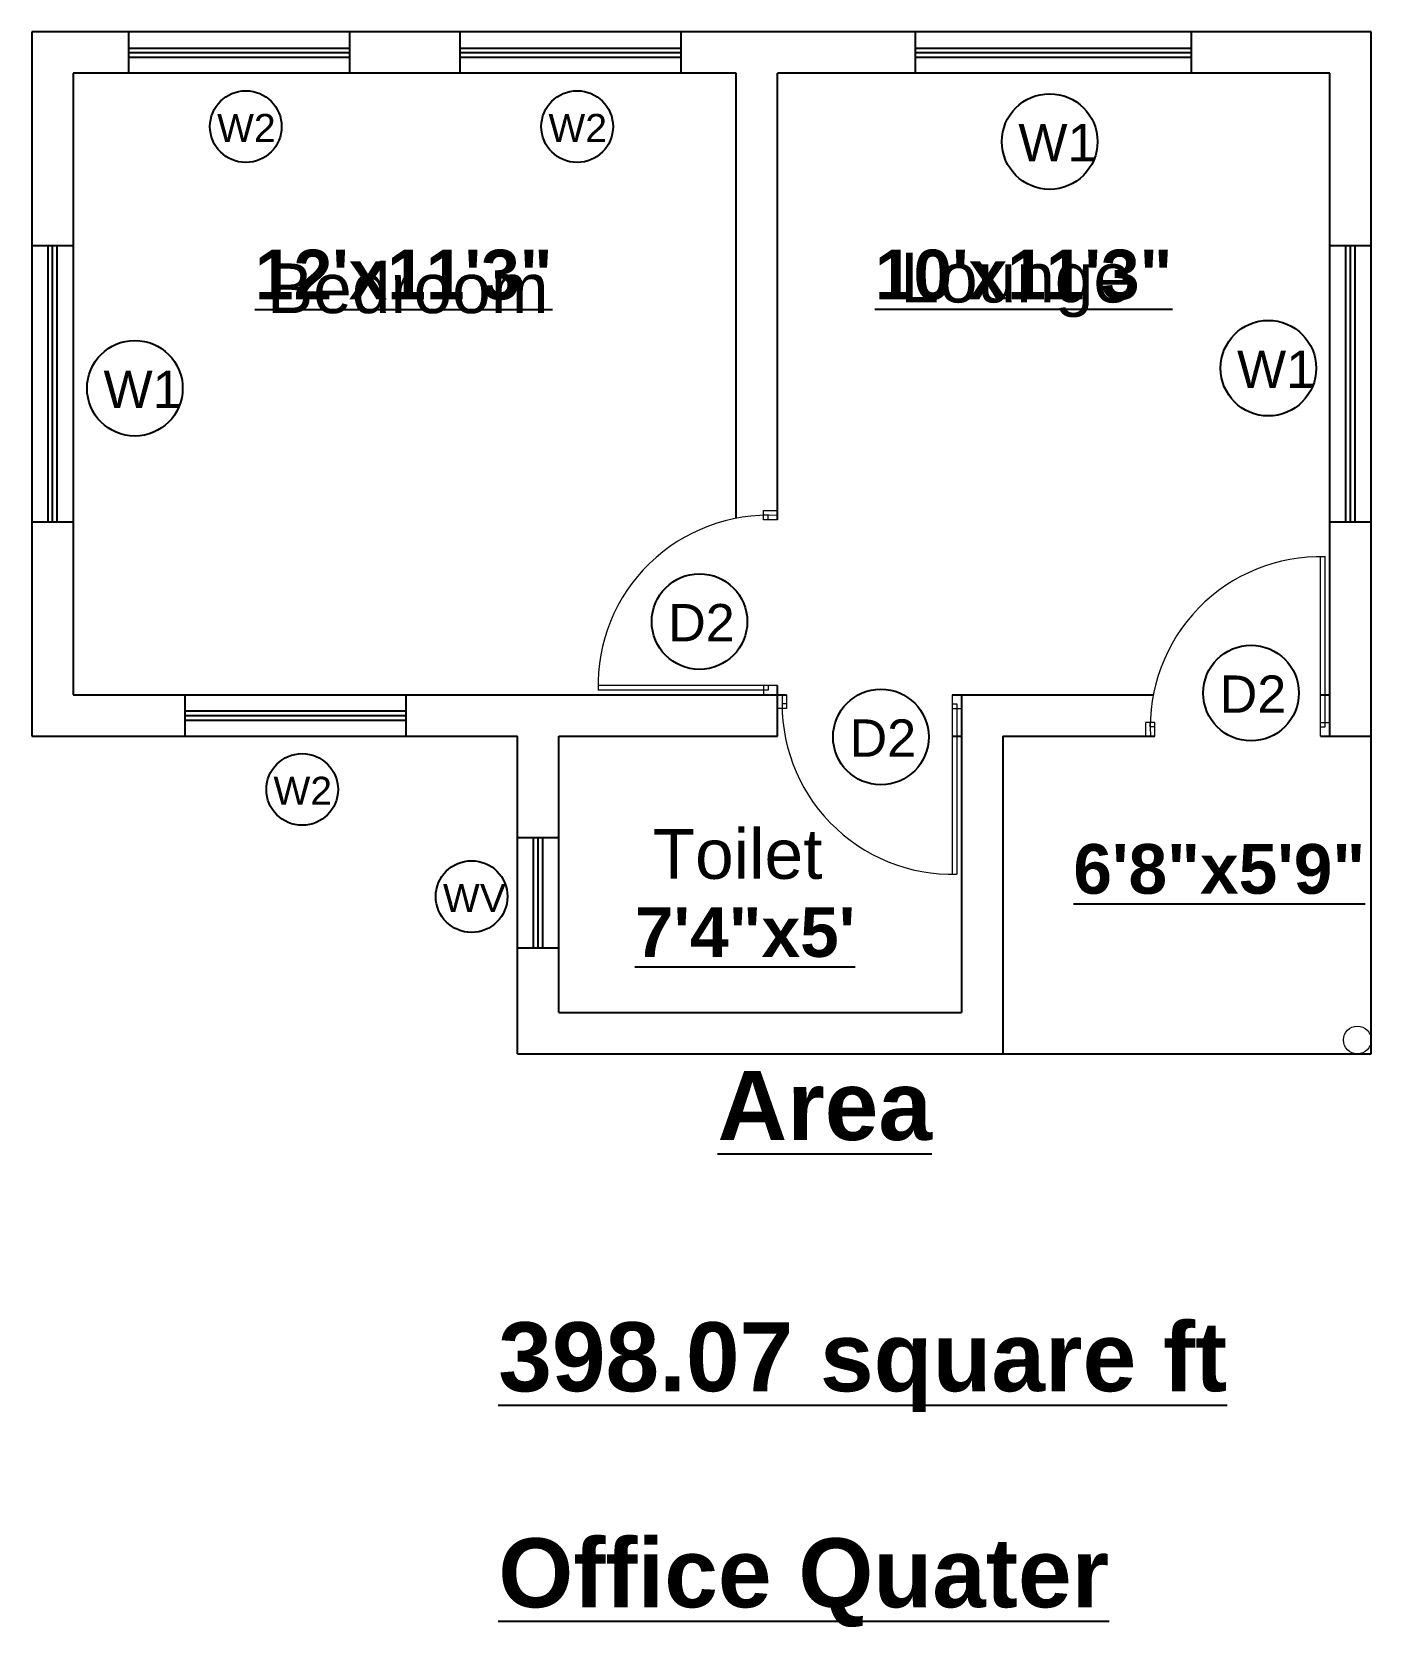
# Model space of a CAD drawing. Header units: metres. Extents: x 428 to 3974, y -4076 to 3914.
# Drawn here: x 3353.06 to 3360.45, y 386.8 to 395.61 of the extents above; entities that cross this region are included whole.
import ezdxf

# ---------------------------------------------------------------- set-up
doc = ezdxf.new("R2010")
doc.units = ezdxf.units.M
doc.header["$MEASUREMENT"] = 0
doc.layers.add('Dimension', color=7, linetype='Continuous')
doc.layers.add('wall', color=150, linetype='Continuous')
doc.layers.add('Doors', color=3, linetype='Continuous', lineweight=20)
doc.layers.add('Reinforcement bar', color=240, linetype='Continuous', lineweight=20)
doc.styles.add('labor camp', font='arial.ttf')

msp = doc.modelspace()

# ---------------------------------------------------------------- linework, layer by layer
at = {"color": 4}
for p, q in [((3353.5951, 395.6072), (3353.5951, 395.3786)), ((3354.8143, 395.6072), (3354.8143, 395.3786)), ((3355.4239, 395.6072), (3355.4239, 395.3786)), ((3356.6431, 395.6072), (3356.6431, 395.3786)), ((3357.9385, 395.3786), (3357.9385, 395.6072)), ((3359.4625, 395.3786), (3359.4625, 395.6072)), ((3353.5951, 395.5183), (3354.8143, 395.5183)), ((3353.5951, 395.4929), (3354.8143, 395.4929)), ((3355.4239, 395.5183), (3356.6431, 395.5183)), ((3355.4239, 395.4929), (3356.6431, 395.4929)), ((3357.9385, 395.5183), (3359.4625, 395.5183)), ((3357.9385, 395.4929), (3359.4625, 395.4929)), ((3353.5951, 395.4675), (3354.8143, 395.4675)), ((3355.4239, 395.4675), (3356.6431, 395.4675)), ((3357.9385, 395.4675), (3359.4625, 395.4675)), ((3353.2903, 394.4261), (3353.0617, 394.4261)), ((3353.1506, 392.9021), (3353.1506, 394.4261)), ((3353.176, 392.9021), (3353.176, 394.4261)), ((3353.2014, 392.9021), (3353.2014, 394.4261)), ((3360.4531, 394.4261), (3360.2245, 394.4261)), ((3360.3134, 392.9021), (3360.3134, 394.4261)), ((3360.3388, 392.9021), (3360.3388, 394.4261)), ((3360.3642, 392.9021), (3360.3642, 394.4261)), ((3353.2903, 392.9021), (3353.0617, 392.9021)), ((3360.4531, 392.9021), (3360.2245, 392.9021)), ((3353.9062, 391.9496), (3353.9062, 391.721)), ((3355.1254, 391.9496), (3355.1254, 391.721)), ((3353.9062, 391.8607), (3355.1254, 391.8607)), ((3353.9062, 391.8353), (3355.1254, 391.8353)), ((3353.9062, 391.8099), (3355.1254, 391.8099)), ((3355.7414, 391.1622), (3355.97, 391.1622)), ((3355.8303, 390.5526), (3355.8303, 391.1622)), ((3355.8557, 390.5526), (3355.8557, 391.1622)), ((3355.8811, 390.5526), (3355.8811, 391.1622)), ((3355.7414, 390.5526), (3355.97, 390.5526))]:
    msp.add_line(p, q, dxfattribs=at)
for centre, radius in [((3354.2423, 395.0845), 0.1978), ((3356.0711, 395.0845), 0.1978), ((3358.6791, 395.002), 0.2638), ((3359.886, 393.7517), 0.2638), ((3353.6299, 393.6407), 0.2638), ((3356.7463, 392.3533), 0.2638), ((3359.7903, 391.959), 0.2638), ((3357.7474, 391.7166), 0.2638), ((3354.5534, 391.4269), 0.1978), ((3355.4887, 390.8358), 0.1978)]:
    msp.add_circle(centre, radius)
at = {"layer": 'Doors'}
for p, q in [((3357.1003, 392.9148), (3357.1003, 392.9656)), ((3357.1003, 392.9656), (3357.1765, 392.9656)), ((3357.1257, 392.9402), (3357.1003, 392.9402)), ((3357.1257, 392.9148), (3357.1257, 392.9402)), ((3357.1765, 392.9656), (3357.1765, 392.9148)), ((3357.1765, 392.9148), (3357.1003, 392.9148)), ((3360.1737, 391.7972), (3360.1737, 392.7116)), ((3360.1991, 391.7972), (3360.1991, 392.7116)), ((3357.1003, 392.0004), (3356.1859, 392.0004)), ((3357.1003, 391.975), (3356.1859, 391.975)), ((3357.1765, 392.0004), (3357.1003, 392.0004)), ((3357.1003, 392.0004), (3357.1003, 391.9496)), ((3357.1257, 391.975), (3357.1003, 391.975)), ((3357.1257, 392.0004), (3357.1257, 391.975)), ((3357.1765, 391.9496), (3357.1765, 392.0004)), ((3357.1765, 391.9496), (3357.1765, 392.0004)), ((3357.1765, 392.0004), (3357.1765, 391.9496)), ((3357.1003, 391.9496), (3357.1765, 391.9496)), ((3357.1765, 391.9496), (3357.2273, 391.9496)), ((3357.1765, 391.8734), (3357.1765, 391.9496)), ((3357.2019, 391.9496), (3357.2273, 391.9496)), ((3357.2019, 391.8988), (3357.2019, 391.8734)), ((3357.2273, 391.8988), (3357.2019, 391.8988)), ((3357.2273, 391.9496), (3357.2273, 391.8734)), ((3358.1925, 391.9496), (3358.1417, 391.9496)), ((3358.1417, 391.9496), (3358.1417, 391.8734)), ((3358.1417, 391.8988), (3358.1671, 391.8988)), ((3358.1671, 391.8988), (3358.1671, 391.8734)), ((3358.1925, 391.8734), (3358.1925, 391.9496)), ((3357.2273, 391.8734), (3357.1765, 391.8734)), ((3358.1417, 391.8734), (3358.1925, 391.8734)), ((3358.1417, 391.8734), (3358.1417, 390.959)), ((3358.1671, 391.8734), (3358.1671, 390.959)), ((3359.2593, 391.7972), (3359.2085, 391.7972)), ((3359.2085, 391.7972), (3359.2085, 391.721)), ((3359.2339, 391.7718), (3359.2339, 391.7972)), ((3359.2593, 391.721), (3359.2593, 391.7972)), ((3360.1737, 391.721), (3360.1737, 391.7972)), ((3360.1737, 391.7972), (3360.2245, 391.7972)), ((3360.1991, 391.7718), (3360.1991, 391.7972)), ((3360.2245, 391.7972), (3360.2245, 391.721)), ((3359.2085, 391.721), (3359.2593, 391.721)), ((3359.2593, 391.7718), (3359.2339, 391.7718)), ((3360.1737, 391.7718), (3360.1991, 391.7718)), ((3360.2245, 391.721), (3360.1737, 391.721)), ((3360.2245, 391.721), (3360.1737, 391.721))]:
    msp.add_line(p, q, dxfattribs=at)
for centre, start, end in [((3357.1257, 392.0004), 86.90142, 181.54872), ((3360.1737, 391.7718), 88.45128, 183.09858), ((3358.1417, 391.8988), 176.90142, 271.54872)]:
    msp.add_arc(centre, 0.9398, start, end, dxfattribs=at)
at = {"layer": 'Reinforcement bar'}
msp.add_circle((3360.3769, 390.0446), 0.0762, dxfattribs=at)
at = {"layer": 'wall'}
for p, q in [((3360.4531, 395.6072), (3353.0617, 395.6072)), ((3353.0617, 395.6072), (3353.0617, 391.721)), ((3360.4531, 389.9684), (3360.4531, 395.6072)), ((3356.9479, 395.3786), (3353.2903, 395.3786)), ((3353.2903, 395.3786), (3353.2903, 391.9496)), ((3356.9479, 392.9232), (3356.9479, 395.3786)), ((3357.1765, 392.9148), (3357.1765, 395.3786)), ((3360.2245, 395.3786), (3357.1765, 395.3786)), ((3360.2245, 391.721), (3360.2245, 395.3786)), ((3357.1765, 391.721), (3357.1765, 392.0004)), ((3353.2903, 391.9496), (3357.2273, 391.9496)), ((3358.1417, 391.9496), (3359.2508, 391.9496)), ((3358.1925, 391.9496), (3358.1925, 390.197)), ((3360.1737, 391.9496), (3360.2245, 391.9496)), ((3353.0617, 391.721), (3355.7414, 391.721)), ((3355.7414, 389.9684), (3355.7414, 391.721)), ((3355.97, 391.721), (3357.1765, 391.721)), ((3355.97, 390.197), (3355.97, 391.721)), ((3358.1417, 391.721), (3358.1925, 391.721)), ((3358.4211, 391.721), (3358.4211, 389.9684)), ((3358.4211, 391.721), (3359.2593, 391.721)), ((3360.1737, 391.721), (3360.4531, 391.721)), ((3355.97, 390.197), (3358.1925, 390.197)), ((3355.7414, 389.9684), (3360.4531, 389.9684))]:
    msp.add_line(p, q, dxfattribs=at)

# ---------------------------------------------------------------- texts
at = {"layer": 'Dimension', "attachment_point": 1, "style": 'labor camp'}
for s, insert, char_height, width in [('W2', (3354.0838, 395.1546), 0.1543, 0.093932), ('W2', (3355.9126, 395.1546), 0.1543, 0.093932), ('W1', (3358.5062, 395.099), 0.20574, 0.125243), ('{\\fArial|b1|i0|c0|p34;\\L 12\'x11\'3"}', (3354.293, 394.4053), 0.27432, 0.16699), ('Bedroom', (3354.3585, 394.3297), 0.27432, 0.16699), ('{\\fArial|b1|i0|c0|p34;\\L 10\'x11\'3"}', (3357.7141, 394.4056), 0.27432, 0.16699), ('Lounge', (3357.8551, 394.3885), 0.27432, 0.16699), ('W1', (3359.7132, 393.8487), 0.20574, 0.125243), ('W1', (3353.457, 393.7377), 0.20574, 0.125243), ('D2', (3356.5734, 392.4503), 0.20574, 0.125243), ('D2', (3359.6174, 392.056), 0.20574, 0.125243), ('D2', (3357.5746, 391.8136), 0.20574, 0.125243), ('W2', (3354.3949, 391.497), 0.1543, 0.093932), ('Toilet', (3356.4878, 391.2082), 0.27432, 0.16699), ('{\\fArial|b1|i0|c0|p34;\\L 6\'8"x5\'9"}', (3358.8098, 391.1259), 0.27432, 0.16699), ('WV', (3355.3302, 390.9059), 0.1543, 0.093932), ('{\\fArial|b1|i0|c0|p34;\\L7\'4"x5\'}', (3356.3898, 390.7773), 0.27432, 0.16699), ('{\\fArial|b1|i0|c0|p34;\\L Area}', (3356.8459, 389.8733), 0.381, 0.16699), ('{\\fArial|b1|i0|c0|p34;\\L398.07 square ft}', (3355.6358, 388.4871), 0.381, 5.874776), ('{\\fArial|b1|i0|c0|p34;\\LOffice Quater}', (3355.6358, 387.2949), 0.381, 5.874776)]:
    msp.add_mtext(s, dxfattribs=dict(at, insert=insert, char_height=char_height, width=width))

doc.saveas('drawing.dxf')
